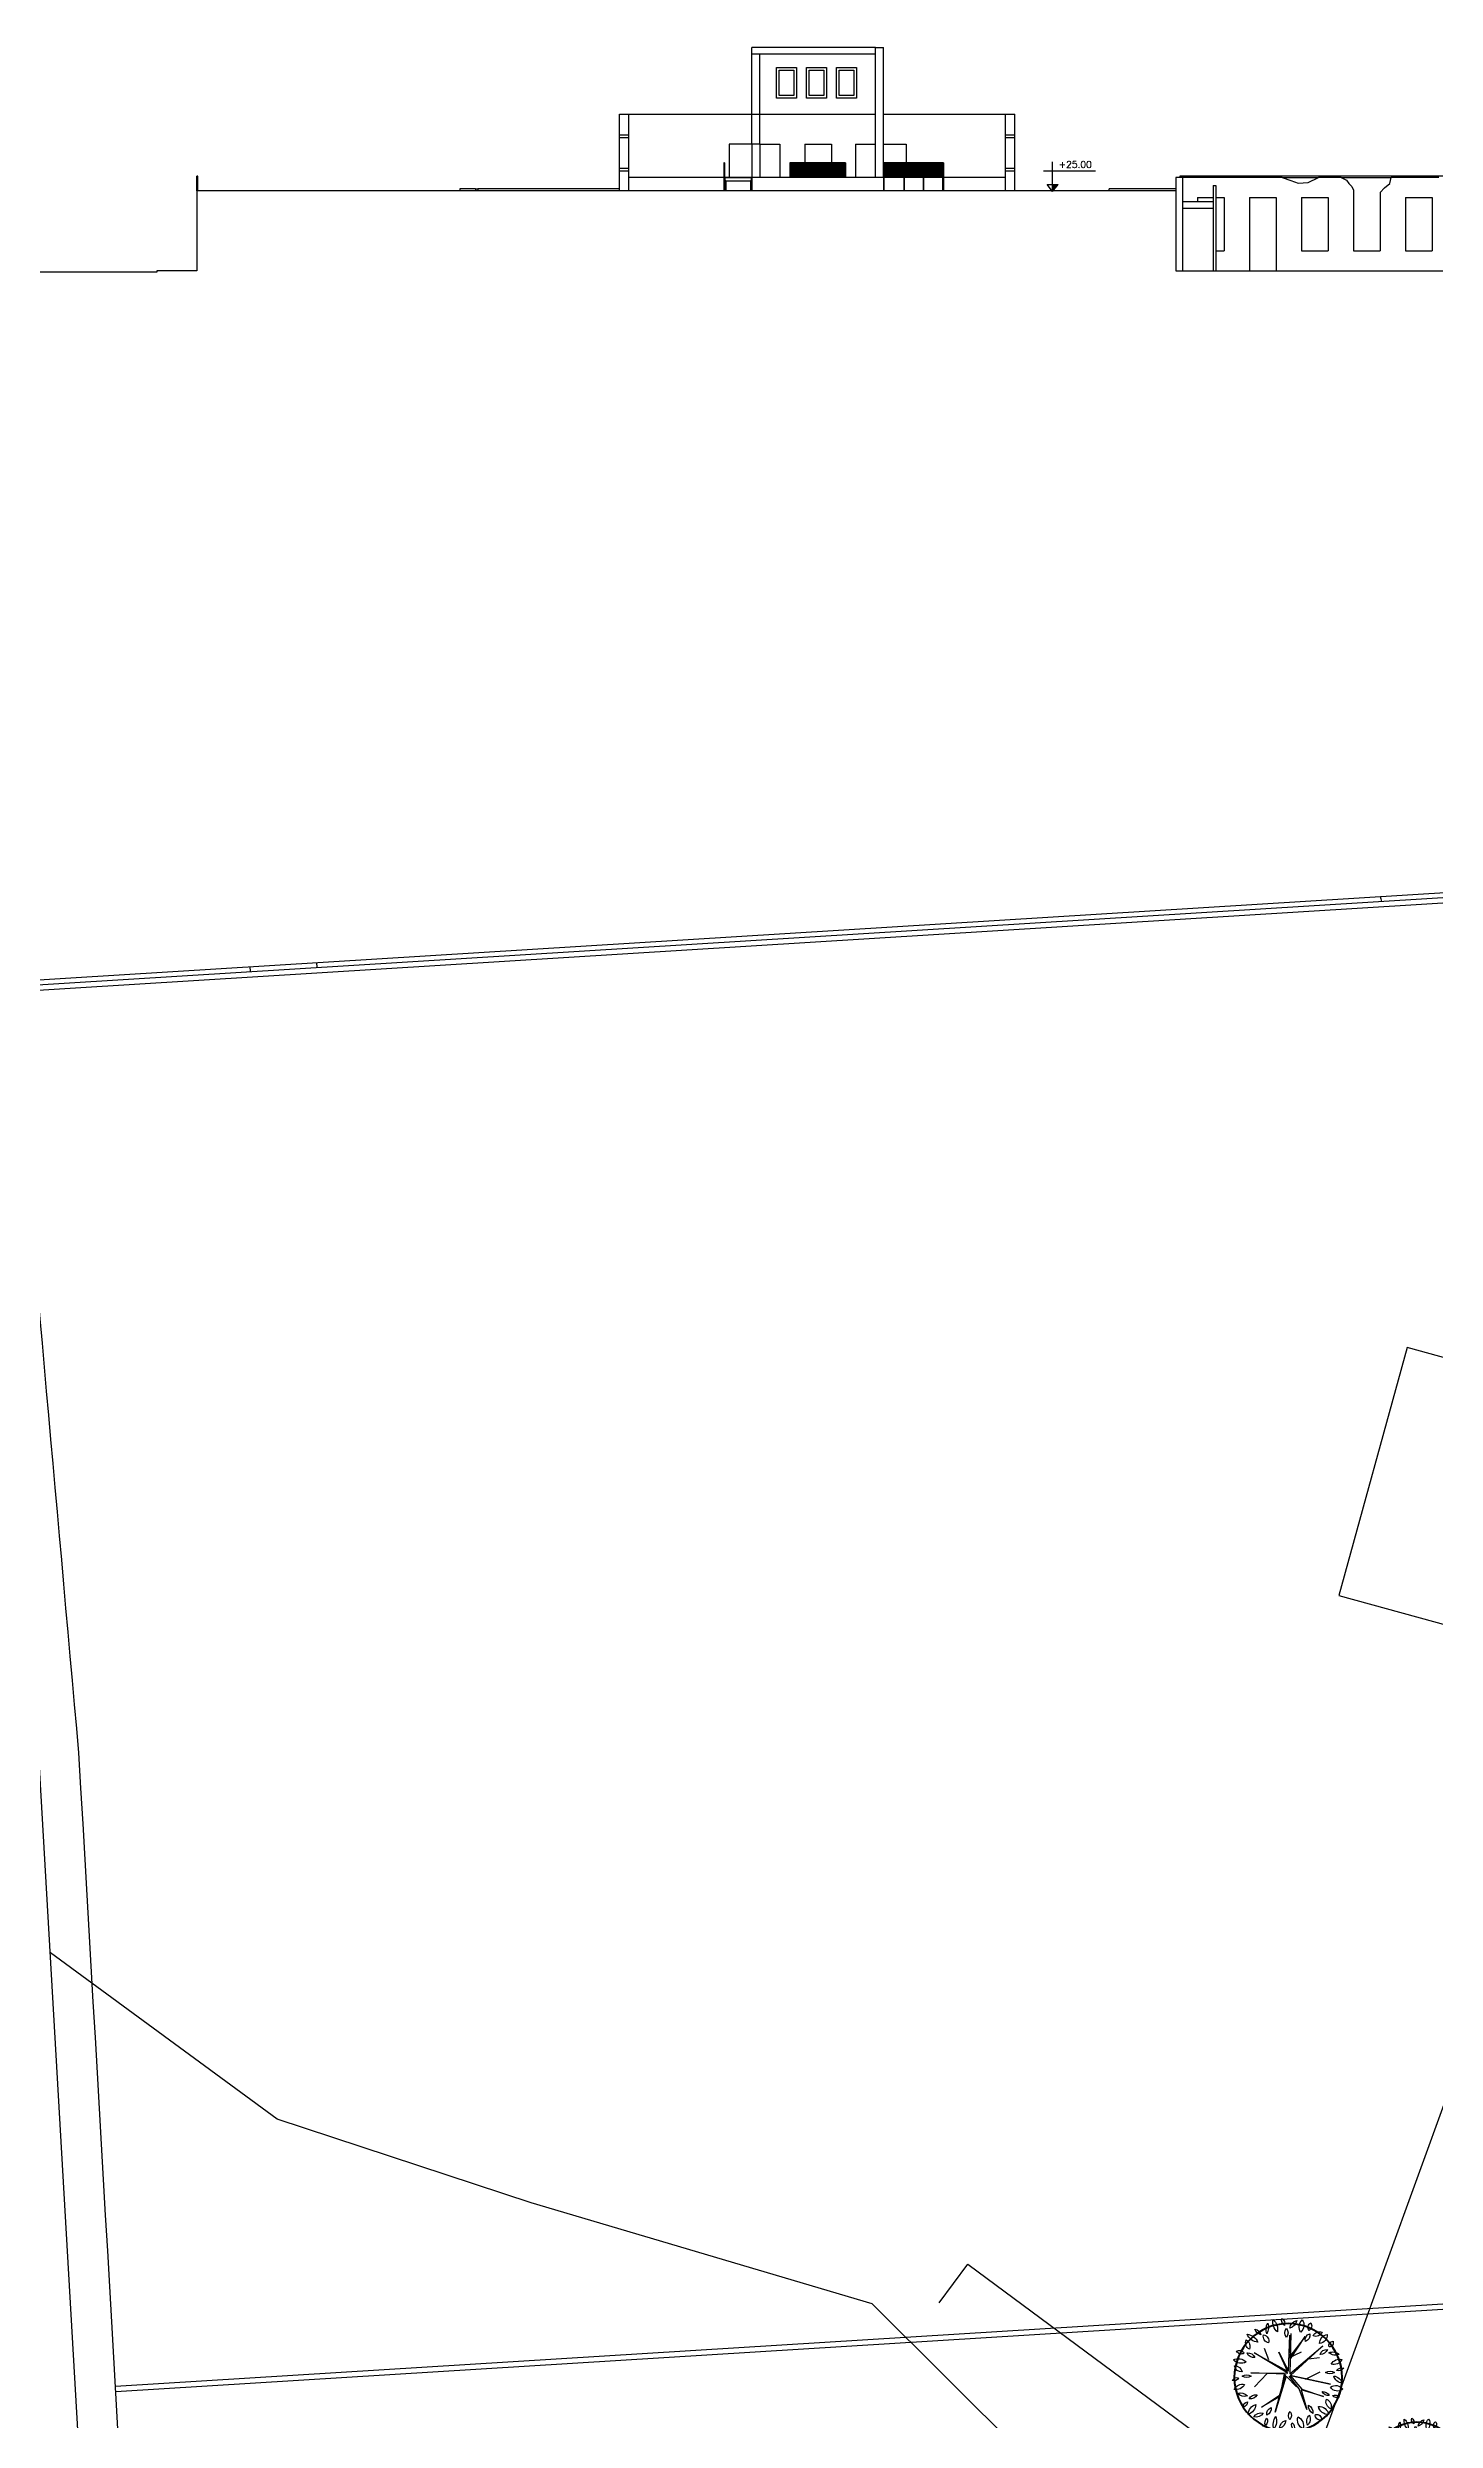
# Model space of a CAD drawing. Header units: millimetres. Extents: x 55520 to 96084, y -58491 to -49645.
# Drawn here: x 60497.7 to 60601.8, y -57510.2 to -57332.3 of the extents above; entities that cross this region are included whole.
import ezdxf
from ezdxf.enums import TextEntityAlignment as Align

# ---------------------------------------------------------------- set-up
doc = ezdxf.new("R2010")
doc.units = ezdxf.units.MM
for name, color, linetype in [('Alvenaria Corte', 30, 'Continuous'), ('Alvenaria Vista', 40, 'Continuous'), ('ARQ-COTAS', 1, 'Continuous'), ('ARQ-SÍMBOLOS', 2, 'Continuous'), ('ARQ-TEXTO2', 2, 'Continuous'), ('Cinza', 9, 'Continuous'), ('Curvas de Nível', 10, 'Continuous'), ('Esquadrias', 241, 'Continuous'), ('Limite Terreno', 20, 'Continuous'), ('Linha Fina', 100, 'Continuous'), ('Pilares', 181, 'Continuous'), ('Árvores Existentes', 114, 'Continuous')]:
    doc.layers.add(name, color=color, linetype=linetype)
doc.layers.add('Intervenções', color=1, linetype='Continuous', true_color=0xff0000)
doc.styles.add('ROMANS', font='romans.shx')

# ---------------------------------------------------------------- blocks, each defined once
blk = doc.blocks.new('tree 17')
at = {"color": 0, "linetype": 'ByBlock'}
for p, q in [((-0.082, 0.152), (-1.511, 1.221)), ((-1.511, 1.221), (-0.099, 0.075)), ((-0.149, 0.772), (-0.808, 1.664)), ((-0.808, 1.664), (-0.082, 0.822)), ((-0.082, 0.822), (-0.619, 1.038)), ((-0.215, 1.813), (-0.082, 0.152)), ((-0.033, 0.269), (-0.182, 1.747)), ((-0.182, 1.747), (-0.149, 0.772)), ((0.327, 1.071), (-0.033, 0.269)), ((0.001, 0.186), (1.346, 1.116)), ((1.346, 1.116), (0.017, 0.269)), ((0.017, 0.269), (0.327, 1.071)), ((0.765, 0.778), (0.909, 1.26)), ((-0.099, 0.075), (-1.738, -0.385)), ((-1.738, -0.385), (-0.082, 0.075)), ((-0.89, 0.728), (-1.344, 0.756)), ((-0.719, -0.113), (-1.344, 0.152)), ((-0.082, 0.075), (-0.542, -0.512)), ((-0.431, -0.496), (-0.049, 0.058)), ((-0.049, 0.058), (-0.326, -0.401)), ((-0.326, -0.401), (0.084, 0.058)), ((1.54, 0.285), (0.001, 0.186)), ((0.084, 0.058), (0.626, -1.404)), ((0.626, -1.404), (0.1, 0.136)), ((0.1, 0.136), (0.444, -0.795)), ((0.15, 0.152), (1.54, 0.285)), ((0.361, -0.684), (0.15, 0.152)), ((0.865, 0.224), (1.418, -0.302)), ((-0.542, -0.512), (-1.411, -0.878)), ((-1.411, -0.878), (-0.509, -0.545)), ((-0.686, -1.37), (-0.431, -0.496)), ((-0.509, -0.545), (-0.686, -1.37)), ((1.18, -1.16), (0.361, -0.684)), ((0.444, -0.795), (1.18, -1.16))]:
    blk.add_line(p, q, dxfattribs=at)
for points in [[(-1.072, 2.208, 0.45154), (-0.987, 1.9)], [(-0.987, 1.9, 0.45154), (-1.072, 2.208)], [(-0.733, 2.356, 0.375302), (-0.637, 1.847)], [(-0.637, 1.847, 0.375302), (-0.733, 2.356)], [(-0.191, 2.048, 0.30277), (-0.499, 2.346)], [(-0.499, 2.346, 0.30277), (-0.191, 2.048)], [(-0.053, 2.048, 0.340953), (-0.032, 1.666)], [(-0.032, 1.666, 0.340953), (-0.053, 2.048)], [(0.106, 2.463, 0.350689), (0.021, 2.165)], [(0.021, 2.165, 0.350689), (0.106, 2.463)], [(0.478, 2.441, 0.27027), (0.329, 1.921)], [(0.329, 1.921, 0.27027), (0.478, 2.441)], [(0.711, 2.314, 0.218613), (0.775, 1.868)], [(0.775, 1.868, 0.218613), (0.711, 2.314)], [(1.253, 2.091, 0.288468), (1.019, 1.847)], [(1.019, 1.847, 0.288468), (1.253, 2.091)], [(-1.954, 1.39, 0.525994), (-1.773, 1.167)], [(-1.773, 1.167, 0.525994), (-1.954, 1.39)], [(-1.391, 1.326, 0.363335), (-1.731, 1.687)], [(-1.731, 1.687, 0.363335), (-1.391, 1.326)], [(-1.38, 0.88, 0.343163), (-1.699, 1.061)], [(-1.699, 1.061, 0.343163), (-1.38, 0.88)], [(-1.147, 1.666, 0.420523), (-1.518, 1.793)], [(-1.518, 1.793, 0.420523), (-1.147, 1.666)], [(-1.009, 1.762, 0.408258), (-0.807, 1.454)], [(-0.807, 1.454, 0.408258), (-1.009, 1.762)], [(0.913, 1.836, 0.440076), (0.722, 1.485)], [(0.722, 1.485, 0.440076), (0.913, 1.836)], [(1.592, 1.9, 0.268637), (1.168, 1.539)], [(1.168, 1.539, 0.268637), (1.592, 1.9)], [(1.645, 1.124, 0.341117), (1.327, 0.912)], [(1.327, 0.912, 0.341117), (1.645, 1.124)], [(1.645, 1.666, 0.386862), (1.539, 1.273)], [(1.539, 1.273, 0.386862), (1.645, 1.666)], [(2.07, 1.22, 0.443589), (1.773, 1.124)], [(1.773, 1.124, 0.443589), (2.07, 1.22)], [(-2.017, 0.169, 0.288328), (-2.325, 0.243)], [(-2.325, 0.243, 0.288328), (-2.017, 0.169)], [(-1.816, 0.445, 0.362144), (-2.272, 0.604)], [(-2.272, 0.604, 0.362144), (-1.816, 0.445)], [(-1.752, 0.923, 0.295875), (-2.177, 0.827)], [(-2.177, 0.827, 0.295875), (-1.752, 0.923)], [(-1.561, 0.115, 0.309468), (-1.932, 0.084)], [(-1.932, 0.084, 0.309468), (-1.561, 0.115)], [(1.9, 0.179, 0.326555), (1.539, 0.147)], [(1.539, 0.147, 0.326555), (1.9, 0.179)], [(2.229, 0.869, 0.343561), (1.709, 0.753)], [(1.709, 0.753, 0.343561), (2.229, 0.869)], [(2.198, 0.625, 0.38021), (1.89, 0.349)], [(1.89, 0.349, 0.38021), (2.198, 0.625)], [(2.325, 0.02, 0.383832), (2.06, 0.115)], [(2.06, 0.115, 0.383832), (2.325, 0.02)], [(-1.89, -0.054, 0.289447), (-2.23, -0.373)], [(-2.23, -0.373, 0.289447), (-1.89, -0.054)], [(-1.731, -0.511, 0.447347), (-2.23, -0.628)], [(-2.23, -0.628, 0.447347), (-1.731, -0.511)], [(-1.784, -0.862, 0.306984), (-2.081, -0.947)], [(-2.081, -0.947, 0.306984), (-1.784, -0.862)], [(-1.37, -0.67, 0.315606), (-1.656, -0.851)], [(-1.656, -0.851, 0.315606), (-1.37, -0.67)], [(1.677, -0.787, 0.340003), (1.338, -0.639)], [(1.338, -0.639, 0.340003), (1.677, -0.787)], [(2.134, -0.532, 0.317134), (1.741, -0.649)], [(1.741, -0.649, 0.317134), (2.134, -0.532)], [(1.752, -0.904, 0.40592), (1.943, -1.106)], [(1.943, -1.106, 0.40592), (1.752, -0.904)], [(2.272, -0.352, 0.351781), (1.826, -0.171)], [(1.826, -0.171, 0.351781), (2.272, -0.352)], [(-1.529, -1, 0.414115), (-1.688, -1.403)], [(-1.688, -1.403, 0.414115), (-1.529, -1)], [(-1.179, -1.276, 0.365918), (-1.582, -1.637)], [(-1.582, -1.637, 0.365918), (-1.179, -1.276)], [(-1.03, -1.605, 0.559657), (-1.264, -1.839)], [(-1.264, -1.839, 0.559657), (-1.03, -1.605)], [(-0.765, -1.191, 0.285981), (-0.934, -1.552)], [(-0.934, -1.552, 0.285981), (-0.765, -1.191)], [(-0.786, -1.616, 0.321275), (-0.68, -2.019)], [(-0.68, -2.019, 0.321275), (-0.786, -1.616)], [(-0.308, -1.648, 0.362047), (-0.478, -2.168)], [(-0.478, -2.168, 0.362047), (-0.308, -1.648)], [(-0.043, -1.881, 0.345907), (-0.106, -2.179)], [(-0.106, -2.179, 0.345907), (-0.043, -1.881)], [(0.01, -1.414, 0.328832), (0.042, -1.764)], [(0.042, -1.764, 0.328832), (0.01, -1.414)], [(0.212, -1.775, 0.339938), (0.488, -2.072)], [(0.488, -2.072, 0.339938), (0.212, -1.775)], [(0.616, -1.584, 0.235997), (0.722, -2.094)], [(0.722, -2.094, 0.235997), (0.616, -1.584)], [(0.786, -1.201, 0.368927), (0.987, -1.499)], [(0.987, -1.499, 0.368927), (0.786, -1.201)], [(0.987, -1.626, 0.337084), (1.062, -1.924)], [(1.062, -1.924, 0.337084), (0.987, -1.626)], [(1.529, -1.541, 0.303563), (1.125, -1.414)], [(1.125, -1.414, 0.303563), (1.529, -1.541)], [(1.762, -1.425, 0.316942), (1.412, -1.032)], [(1.412, -1.032, 0.316942), (1.762, -1.425)]]:
    blk.add_lwpolyline(points, format="xyb")
at = {"lineweight": 40}
blk.add_circle((0, 0), 2.242, dxfattribs=at)
blk = doc.blocks.new('Nível_Fachada')
at = {"layer": 'ARQ-SÍMBOLOS'}
h = blk.add_hatch(color=1, dxfattribs=at)
h.dxf.hatch_style = 1
h.paths.add_polyline_path([(0.167, 0.202), (0, 0.202), (0, 0)])
at = {"layer": 'ARQ-SÍMBOLOS', "color": 1}
for p, q in [((0, 0), (0, 0.884)), ((-0.271, 0.613), (1.29, 0.613)), ((-0.167, 0.202), (0.167, 0.202)), ((0, 0), (-0.167, 0.202)), ((0, 0), (0.167, 0.202))]:
    blk.add_line(p, q, dxfattribs=at)
at = {"layer": 'ARQ-TEXTO2', "style": 'ROMANS'}
blk.add_attdef('NIVEL-ACABADO', text='', height=0.2, dxfattribs=at).set_placement((0.182, 0.647), align=Align.BOTTOM_LEFT)

msp = doc.modelspace()

# ---------------------------------------------------------------- linework, layer by layer
at = {"layer": 'Alvenaria Corte'}
for p, q in [((60559.758, -57342.011), (60559.758, -57332.261)), ((60559.758, -57332.261), (60560.358, -57332.261)), ((60560.358, -57342.011), (60560.358, -57332.261)), ((60540.549, -57337.261), (60541.248, -57337.261)), ((60540.549, -57338.811), (60540.549, -57337.261)), ((60541.248, -57338.811), (60541.248, -57337.261)), ((60550.473, -57339.511), (60550.473, -57337.261)), ((60550.473, -57337.261), (60551.073, -57337.261)), ((60551.073, -57339.511), (60551.073, -57337.261)), ((60569.501, -57337.261), (60570.201, -57337.261)), ((60569.501, -57338.811), (60569.501, -57337.261)), ((60570.201, -57338.811), (60570.201, -57337.261)), ((60540.549, -57338.811), (60541.248, -57338.811)), ((60569.501, -57338.811), (60570.201, -57338.811)), ((60551.073, -57339.511), (60550.473, -57339.511)), ((60540.549, -57343.011), (60540.549, -57341.511)), ((60540.549, -57341.511), (60541.248, -57341.511)), ((60541.248, -57343.011), (60541.248, -57341.511)), ((60569.501, -57343.011), (60569.501, -57341.511)), ((60569.501, -57341.511), (60570.201, -57341.511)), ((60570.201, -57343.011), (60570.201, -57341.511)), ((60582.268, -57342.011), (60582.268, -57343.011)), ((60582.768, -57342.011), (60582.268, -57342.011)), ((60582.768, -57342.011), (60582.768, -57349.011)), ((60585.068, -57342.611), (60585.068, -57349.011)), ((60585.068, -57342.611), (60585.268, -57342.611)), ((60585.268, -57342.611), (60585.268, -57349.011)), ((60529.768, -57342.861), (60529.768, -57343.011)), ((60529.768, -57342.861), (60529.932, -57342.861)), ((60529.932, -57342.861), (60529.932, -57343.011)), ((60494.901, -57402.662), (60673.623, -57391.574)), ((60494.937, -57403.061), (60673.249, -57391.998)), ((60502.77, -57507.606), (60679.74, -57496.627)), ((60502.793, -57508.005), (60680.164, -57497.001))]:
    msp.add_line(p, q, dxfattribs=at)
at = {"layer": 'Alvenaria Vista'}
for p, q in [((60550.473, -57337.261), (60550.473, -57332.261)), ((60559.758, -57332.261), (60550.473, -57332.261)), ((60541.248, -57337.261), (60550.473, -57337.261)), ((60551.073, -57337.261), (60559.758, -57337.261)), ((60560.358, -57337.261), (60569.501, -57337.261)), ((60540.549, -57341.311), (60540.549, -57339.011)), ((60541.248, -57341.311), (60541.248, -57339.011)), ((60569.501, -57341.311), (60569.501, -57339.011)), ((60570.201, -57341.311), (60570.201, -57339.011)), ((60548.773, -57339.511), (60548.773, -57342.011)), ((60550.473, -57339.511), (60548.773, -57339.511)), ((60550.473, -57339.511), (60550.473, -57342.011)), ((60551.073, -57339.511), (60551.073, -57342.011)), ((60551.073, -57339.511), (60552.573, -57339.511)), ((60552.573, -57339.511), (60552.573, -57342.011)), ((60554.456, -57339.511), (60554.456, -57342.011)), ((60554.456, -57339.511), (60556.456, -57339.511)), ((60556.456, -57339.511), (60556.456, -57342.011)), ((60558.258, -57339.511), (60558.258, -57342.011)), ((60558.258, -57339.511), (60559.758, -57339.511)), ((60560.358, -57339.511), (60562.058, -57339.511)), ((60562.058, -57339.511), (60562.058, -57342.011)), ((60548.458, -57342.011), (60541.248, -57342.011)), ((60550.473, -57342.011), (60550.458, -57342.011)), ((60564.818, -57342.011), (60560.358, -57342.011)), ((60564.768, -57342.011), (60564.768, -57343.011)), ((60569.501, -57342.011), (60564.848, -57342.011)), ((60582.586, -57341.911), (60582.586, -57342.011)), ((60590.241, -57342.011), (60582.768, -57342.011)), ((60594.67, -57342.011), (60592.972, -57342.011)), ((60601.996, -57342.011), (60598.414, -57342.011)), ((60595.605, -57342.966), (60595.605, -57347.511)), ((60597.605, -57343.143), (60597.605, -57347.511)), ((60595.605, -57347.511), (60597.605, -57347.511))]:
    msp.add_line(p, q, dxfattribs=at)
at = {"layer": 'Alvenaria Vista', "color": 1}
for p, q in [((60559.758, -57332.761), (60550.473, -57332.761)), ((60551.073, -57337.261), (60551.073, -57332.761)), ((60640.343, -57341.911), (60582.586, -57341.911)), ((60583.905, -57343.511), (60583.905, -57343.811)), ((60583.905, -57343.511), (60585.068, -57343.511)), ((60585.268, -57343.511), (60585.905, -57343.511)), ((60585.905, -57343.511), (60585.905, -57347.511)), ((60587.805, -57343.511), (60587.805, -57349.011)), ((60587.805, -57343.511), (60589.805, -57343.511)), ((60589.805, -57343.511), (60589.805, -57349.011)), ((60591.705, -57343.511), (60591.705, -57347.511)), ((60591.705, -57343.511), (60593.705, -57343.511)), ((60593.705, -57343.511), (60593.705, -57347.511)), ((60599.505, -57343.511), (60599.505, -57347.511)), ((60599.505, -57343.511), (60601.505, -57343.511)), ((60601.505, -57343.511), (60601.505, -57347.511)), ((60585.268, -57347.511), (60585.905, -57347.511)), ((60591.705, -57347.511), (60593.705, -57347.511)), ((60599.505, -57347.511), (60601.505, -57347.511))]:
    msp.add_line(p, q, dxfattribs=at)
for points in [[(60552.343, -57333.761), (60553.843, -57333.761), (60553.843, -57336.061), (60552.343, -57336.061)], [(60554.593, -57333.761), (60556.093, -57333.761), (60556.093, -57336.061), (60554.593, -57336.061)], [(60556.843, -57333.761), (60558.343, -57333.761), (60558.343, -57336.061), (60556.843, -57336.061)]]:
    msp.add_lwpolyline(points, close=True, dxfattribs=at)
at = {"layer": 'Alvenaria Vista'}
for points in [[(60590.241, -57342.011), (60590.892, -57342.241), (60591.461, -57342.442), (60592.206, -57342.378), (60592.972, -57342.011)], [(60594.67, -57342.011), (60595.077, -57342.217), (60595.237, -57342.472), (60595.463, -57342.683), (60595.605, -57342.966)], [(60597.605, -57343.143), (60597.919, -57342.779), (60598.334, -57342.452), (60598.414, -57342.011)]]:
    msp.add_lwpolyline(points, dxfattribs=at)
msp.add_open_spline([(60790.775, -57597.925), (60728.185, -57615.952), (60665.595, -57633.978), (60603.005, -57652.005), (60592.83, -57653.565), (60582.655, -57655.124), (60572.481, -57656.684), (60559.972, -57655.216), (60547.464, -57653.749), (60534.956, -57652.282), (60526.601, -57645.129), (60518.246, -57637.976), (60509.892, -57630.823), (60506.602, -57573.917), (60503.313, -57517.011), (60500.024, -57460.105), (60498.305, -57440.833), (60496.586, -57421.56), (60494.868, -57402.288)], degree=3, knots=[20.3224163, 20.3224163, 20.3224163, 20.3224163, 21.3053757, 21.3053757, 21.3053757, 22.3053757, 22.3053757, 22.3053757, 23.3053757, 23.3053757, 23.3053757, 24.3053757, 24.3053757, 24.3053757, 25.3053757, 25.3053757, 25.3053757, 25.5933686, 25.5933686, 25.5933686, 25.5933686], dxfattribs=at)
at = {"layer": 'ARQ-COTAS'}
msp.add_lwpolyline([(60344.416, -57411.622), (60777.55, -57384.75), (60797.729, -57710.008), (60364.595, -57736.88)], close=True, dxfattribs=at)
msp.add_lwpolyline([(60564.523, -57501.358), (60566.684, -57498.44), (60732.427, -57621.195), (60730.266, -57624.113)], dxfattribs=at)
at = {"layer": 'Cinza'}
for points in [[(60512.84, -57401.173), (60512.873, -57401.547)], [(60517.832, -57400.863), (60517.865, -57401.238)], [(60620.951, -57435.597), (60599.611, -57429.739), (60594.509, -57448.324), (60615.796, -57454.168), (60620.894, -57435.601)]]:
    msp.add_lwpolyline(points, dxfattribs=at)
msp.add_open_spline([(60597.611, -57395.913), (60597.638, -57396.037), (60597.665, -57396.161), (60597.692, -57396.285)], degree=3, dxfattribs=at)
at = {"layer": 'Curvas de Nível'}
for points in [[(60593.417, -57522.69), (60593.401, -57511.221), (60602.695, -57485.64), (60619.198, -57471.026), (60627.825, -57425.917), (60625.477, -57402.108), (60622.843, -57394.348)], [(60582.086, -57550.919), (60585.367, -57536.304), (60570.701, -57512.577), (60559.498, -57501.415), (60533.937, -57493.853), (60514.899, -57487.581), (60497.89, -57475.118)]]:
    msp.add_lwpolyline(points, dxfattribs=at)
at = {"layer": 'Esquadrias'}
for p, q in [((60540.549, -57339.011), (60540.549, -57338.811)), ((60540.549, -57339.011), (60541.248, -57339.011)), ((60541.248, -57339.011), (60541.248, -57338.811)), ((60569.501, -57339.011), (60569.501, -57338.811)), ((60569.501, -57339.011), (60570.201, -57339.011)), ((60570.201, -57339.011), (60570.201, -57338.811)), ((60508.93, -57341.911), (60508.88, -57341.911)), ((60508.88, -57343.011), (60508.88, -57341.911)), ((60508.93, -57343.011), (60508.93, -57341.911)), ((60540.549, -57341.311), (60541.248, -57341.311)), ((60540.549, -57341.511), (60540.549, -57341.311)), ((60541.248, -57341.511), (60541.248, -57341.311)), ((60569.501, -57341.311), (60570.201, -57341.311)), ((60569.501, -57341.511), (60569.501, -57341.311)), ((60570.201, -57341.511), (60570.201, -57341.311))]:
    msp.add_line(p, q, dxfattribs=at)
at = {"layer": 'Intervenções'}
for p, q in [((60548.393, -57340.911), (60548.393, -57343.011)), ((60548.423, -57340.911), (60548.393, -57340.911)), ((60548.423, -57340.911), (60548.423, -57343.011)), ((60553.343, -57340.911), (60553.343, -57342.011)), ((60557.503, -57340.911), (60553.343, -57340.911)), ((60553.373, -57340.911), (60553.373, -57342.011)), ((60554.725, -57340.941), (60553.373, -57340.941)), ((60554.725, -57341.041), (60553.373, -57341.041)), ((60554.725, -57340.911), (60554.725, -57342.011)), ((60554.755, -57340.911), (60554.755, -57342.011)), ((60556.091, -57340.941), (60554.755, -57340.941)), ((60556.091, -57341.041), (60554.755, -57341.041)), ((60556.091, -57340.911), (60556.091, -57342.011)), ((60556.121, -57340.911), (60556.121, -57342.011)), ((60557.473, -57340.941), (60556.121, -57340.941)), ((60557.473, -57341.041), (60556.121, -57341.041)), ((60557.473, -57340.911), (60557.473, -57342.011)), ((60557.503, -57340.911), (60557.503, -57342.011)), ((60564.848, -57340.911), (60560.388, -57340.911)), ((60560.388, -57343.011), (60560.388, -57340.911)), ((60560.418, -57343.011), (60560.418, -57340.911)), ((60561.87, -57340.941), (60560.418, -57340.941)), ((60561.87, -57341.041), (60560.418, -57341.041)), ((60561.87, -57340.911), (60561.87, -57343.011)), ((60561.9, -57340.911), (60561.9, -57343.011)), ((60563.337, -57340.941), (60561.9, -57340.941)), ((60563.337, -57341.041), (60561.9, -57341.041)), ((60563.337, -57340.911), (60563.337, -57343.011)), ((60563.367, -57340.911), (60563.367, -57343.011)), ((60564.818, -57340.941), (60563.367, -57340.941)), ((60564.818, -57341.041), (60563.367, -57341.041)), ((60564.818, -57340.911), (60564.818, -57343.011)), ((60564.848, -57340.911), (60564.848, -57343.011)), ((60548.463, -57342.256), (60548.463, -57342.951)), ((60548.533, -57342.022), (60550.383, -57342.022)), ((60548.533, -57342.25), (60550.383, -57342.25)), ((60548.533, -57342.256), (60548.533, -57342.951)), ((60548.533, -57342.256), (60550.383, -57342.256)), ((60550.383, -57342.256), (60550.383, -57342.951)), ((60550.453, -57342.256), (60550.453, -57342.951)), ((60554.725, -57341.141), (60553.373, -57341.141)), ((60554.725, -57341.241), (60553.373, -57341.241)), ((60554.725, -57341.341), (60553.373, -57341.341)), ((60554.725, -57341.441), (60553.373, -57341.441)), ((60554.725, -57341.541), (60553.373, -57341.541)), ((60554.725, -57341.641), (60553.373, -57341.641)), ((60554.725, -57341.741), (60553.373, -57341.741)), ((60554.725, -57341.841), (60553.373, -57341.841)), ((60554.725, -57341.941), (60553.373, -57341.941)), ((60556.091, -57341.141), (60554.755, -57341.141)), ((60556.091, -57341.241), (60554.755, -57341.241)), ((60556.091, -57341.341), (60554.755, -57341.341)), ((60556.091, -57341.441), (60554.755, -57341.441)), ((60556.091, -57341.541), (60554.755, -57341.541)), ((60556.091, -57341.641), (60554.755, -57341.641)), ((60556.091, -57341.741), (60554.755, -57341.741)), ((60556.091, -57341.841), (60554.755, -57341.841)), ((60556.091, -57341.941), (60554.755, -57341.941)), ((60557.473, -57341.141), (60556.121, -57341.141)), ((60557.473, -57341.241), (60556.121, -57341.241)), ((60557.473, -57341.341), (60556.121, -57341.341)), ((60557.473, -57341.441), (60556.121, -57341.441)), ((60557.473, -57341.541), (60556.121, -57341.541)), ((60557.473, -57341.641), (60556.121, -57341.641)), ((60557.473, -57341.741), (60556.121, -57341.741)), ((60557.473, -57341.841), (60556.121, -57341.841)), ((60557.473, -57341.941), (60556.121, -57341.941)), ((60561.87, -57341.141), (60560.418, -57341.141)), ((60561.87, -57341.241), (60560.418, -57341.241)), ((60561.87, -57341.341), (60560.418, -57341.341)), ((60561.87, -57341.441), (60560.418, -57341.441)), ((60561.87, -57341.541), (60560.418, -57341.541)), ((60561.87, -57341.641), (60560.418, -57341.641)), ((60561.87, -57341.741), (60560.418, -57341.741)), ((60561.87, -57341.841), (60560.418, -57341.841)), ((60561.87, -57341.941), (60560.418, -57341.941)), ((60563.337, -57341.141), (60561.9, -57341.141)), ((60563.337, -57341.241), (60561.9, -57341.241)), ((60563.337, -57341.341), (60561.9, -57341.341)), ((60563.337, -57341.441), (60561.9, -57341.441)), ((60563.337, -57341.541), (60561.9, -57341.541)), ((60563.337, -57341.641), (60561.9, -57341.641)), ((60563.337, -57341.741), (60561.9, -57341.741)), ((60563.337, -57341.841), (60561.9, -57341.841)), ((60563.337, -57341.941), (60561.9, -57341.941)), ((60564.818, -57341.141), (60563.367, -57341.141)), ((60564.818, -57341.241), (60563.367, -57341.241)), ((60564.818, -57341.341), (60563.367, -57341.341)), ((60564.818, -57341.441), (60563.367, -57341.441)), ((60564.818, -57341.541), (60563.367, -57341.541)), ((60564.818, -57341.641), (60563.367, -57341.641)), ((60564.818, -57341.741), (60563.367, -57341.741)), ((60564.818, -57341.841), (60563.367, -57341.841)), ((60564.818, -57341.941), (60563.367, -57341.941))]:
    msp.add_line(p, q, dxfattribs=at)
msp.add_lwpolyline([(60550.45, -57342.016), (60548.465, -57342.016, 0.4142136), (60548.463, -57342.019), (60548.463, -57342.031, -1), (60548.458, -57342.031), (60548.458, -57342.014, -0.4142136), (60548.46, -57342.011), (60550.455, -57342.011, -0.4142136), (60550.458, -57342.014), (60550.458, -57342.031, -1), (60550.453, -57342.031), (60550.453, -57342.019, 0.4142136)], format="xyb", close=True, dxfattribs=at)
for points in [[(60548.533, -57342.016), (60548.463, -57342.016), (60548.463, -57342.256), (60548.533, -57342.256), (60548.533, -57342.25), (60548.469, -57342.25), (60548.469, -57342.022), (60548.533, -57342.022)], [(60550.383, -57342.016), (60550.453, -57342.016), (60550.453, -57342.256), (60550.383, -57342.256), (60550.383, -57342.25), (60550.447, -57342.25), (60550.447, -57342.022), (60550.383, -57342.022)], [(60548.463, -57342.951), (60548.533, -57342.951), (60548.533, -57342.961), (60548.463, -57342.961)], [(60548.463, -57342.961), (60548.533, -57342.961), (60548.533, -57343.011), (60548.463, -57343.011)], [(60550.383, -57342.951), (60550.453, -57342.951), (60550.453, -57342.961), (60550.383, -57342.961)], [(60550.383, -57342.961), (60550.453, -57342.961), (60550.453, -57343.011), (60550.383, -57343.011)]]:
    msp.add_lwpolyline(points, close=True, dxfattribs=at)
at = {"layer": 'Limite Terreno'}
msp.add_lwpolyline([(60790.965, -57600.992), (60603.65, -57654.942), (60572.534, -57659.711), (60533.699, -57655.155), (60506.97, -57632.272), (60497.032, -57460.325), (60491.872, -57402.473)], dxfattribs=at)
at = {"layer": 'Linha Fina'}
for p, q in [((60590.241, -57342.011), (60592.972, -57342.011)), ((60594.67, -57342.011), (60598.414, -57342.011)), ((60528.59, -57342.861), (60528.59, -57343.011)), ((60529.768, -57342.861), (60528.59, -57342.861)), ((60540.549, -57342.861), (60529.932, -57342.861)), ((60577.278, -57343.011), (60577.278, -57342.861)), ((60582.268, -57342.861), (60577.278, -57342.861))]:
    msp.add_line(p, q, dxfattribs=at)
for points in [[(60552.543, -57333.961), (60553.643, -57333.961), (60553.643, -57335.861), (60552.543, -57335.861)], [(60554.793, -57333.961), (60555.893, -57333.961), (60555.893, -57335.861), (60554.793, -57335.861)], [(60557.043, -57333.961), (60558.143, -57333.961), (60558.143, -57335.861), (60557.043, -57335.861)]]:
    msp.add_lwpolyline(points, close=True, dxfattribs=at)
at = {"layer": 'Pilares'}
for p, q in [((60550.473, -57342.011), (60550.473, -57343.011)), ((60560.358, -57342.011), (60550.473, -57342.011)), ((60560.358, -57342.011), (60560.358, -57343.011)), ((60582.268, -57343.011), (60508.88, -57343.011)), ((60508.88, -57343.011), (60508.88, -57349.011)), ((60582.268, -57343.011), (60582.268, -57349.011)), ((60582.768, -57343.811), (60585.068, -57343.811)), ((60582.768, -57344.311), (60585.068, -57344.311)), ((60505.874, -57349.111), (60481.631, -57349.111)), ((60508.88, -57349.011), (60505.874, -57349.011)), ((60505.874, -57349.011), (60505.874, -57349.111)), ((60582.268, -57349.011), (60710.346, -57349.011))]:
    msp.add_line(p, q, dxfattribs=at)

# ---------------------------------------------------------------- block references
at = {"layer": 'ARQ-SÍMBOLOS', "xscale": 2.5, "yscale": 2.5, "zscale": 2.5}
msp.add_blockref('Nível_Fachada', (60573.037, -57343.049), dxfattribs=at).add_auto_attribs({'NIVEL-ACABADO': '+25.00 '})
at = {"layer": 'Árvores Existentes', "rotation": 3.550099373266251}
for p, xscale, yscale, zscale in [((60590.703, -57506.95), -1.8048, 1.8048, 1.8048), ((60600.353, -57513.679), -1.504, 1.504000000000001, 1.504)]:
    msp.add_blockref('tree 17', p, dxfattribs=dict(at, xscale=xscale, yscale=yscale, zscale=zscale))

doc.saveas('drawing.dxf')
